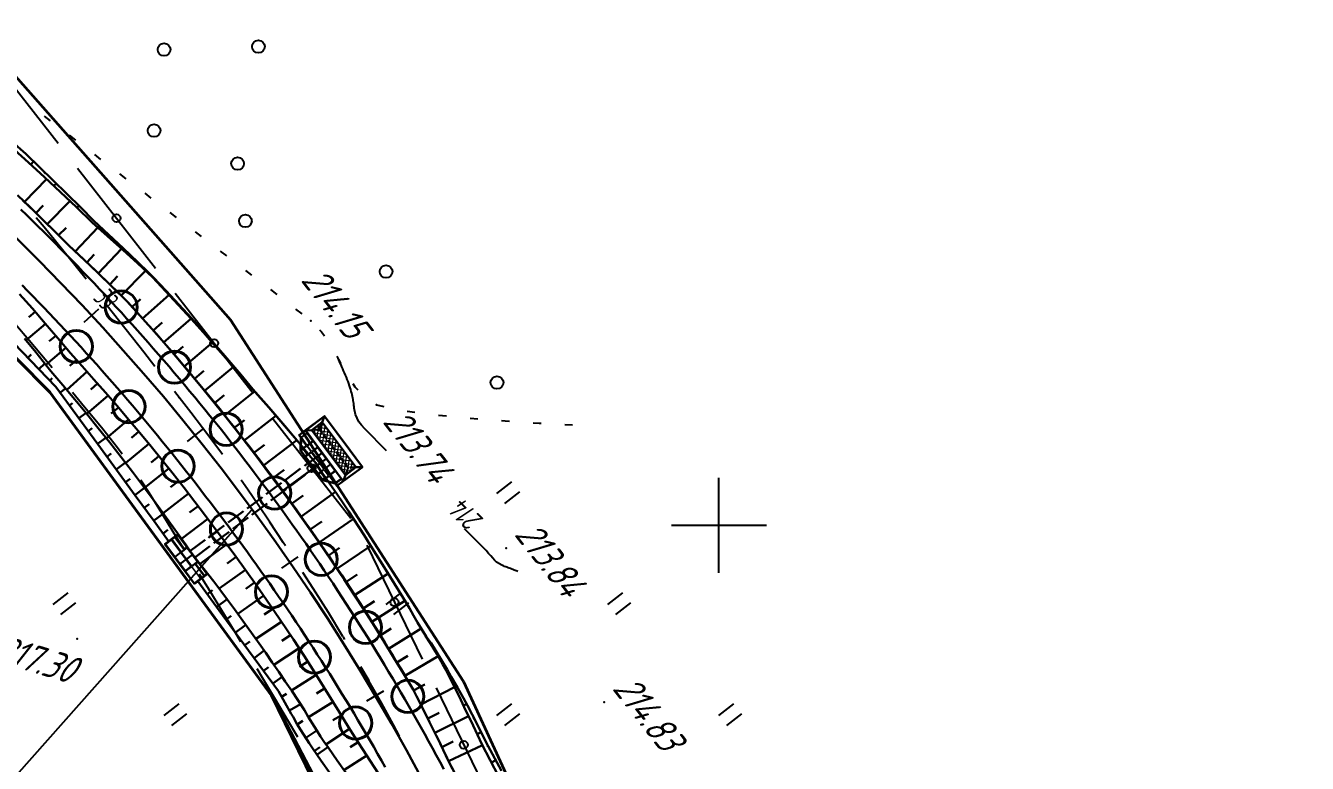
# Model space of a CAD drawing. Header units: millimetres. Extents: x -698 to 8131, y -704 to 4503.
# Drawn here: x 2418.5 to 2580.2, y 3230.8 to 3323.9 of the extents above; entities that cross this region are included whole.
import ezdxf
from ezdxf import colors
from ezdxf.entities.mleader import LeaderData, LeaderLine
from ezdxf.math import Vec2, Vec3

# ---------------------------------------------------------------- set-up
doc = ezdxf.new("R2010")
doc.units = ezdxf.units.MM
doc.linetypes.add('ACAD_ISO02W100', pattern=[15, 12, -3])
doc.linetypes.add('CONTI', pattern=[0])
for name, color, linetype, lineweight in [('10', 1, 'Continuous', 35), ('КОПИЯ_ОСЬ_13_ОТКОСЫ', 7, 'Continuous', 30), ('Огражд-перила', 1, 'ограждение2', 40), ('ОСЬ_ВЕРХ_ПОКРЫТИЯ_ГРАНИЦЫ_ПОЛОС', 7, 'Continuous', 30), ('ОСЬ_ВЕРХ_ПОКРЫТИЯ_ОСЬ', 1, 'Continuous', 30), ('Трубы мет.', 7, 'ACAD_ISO02W100', 30)]:
    doc.layers.add(name, color=color, linetype=linetype, lineweight=lineweight)
for name, color, linetype in [('_Ростелеком', 6, 'Continuous'), ('GOR_BDEFAULT', 212, 'CONTI'), ('PI_OTDEFAULT', 172, 'CONTI'), ('PI_TTDEFAULT', 5, 'CONTI'), ('PLN_O', 7, 'CONTI'), ('SETKR', 2, 'CONTI'), ('SIT_LDEFAULT', 7, 'CONTI'), ('ZAPSKDEFAULT', 7, 'CONTI'), ('Выноски', 250, 'Continuous'), ('ОСЬ_ВЕРХ_ПОКРЫТИЯ_ПИКЕТЫ', 1, 'Continuous'), ('разметка', 7, 'Continuous')]:
    doc.layers.add(name, color=color, linetype=linetype)
doc.styles.add('eskd', font='isocpeui.ttf', dxfattribs={"width": 1.2})
doc.styles.add('SHRFT', font='isocpeui.ttf', dxfattribs={"width": 3.5})
doc.styles.get("Standard").update_dxf_attribs({"font": 'isocpeui.ttf'})
doc.styles.add('STYLE1', font='isocpeui.ttf', dxfattribs={"width": 0.9})
doc.styles.add('ГОСТ', font='isocpeui.ttf', dxfattribs={"height": 4})
doc.linetypes.add('кабель_связи_проект.', pattern='A,10,-1,["/",STYLE1,S=3,R=0,X=0,Y=-1.5],-4.1', length=15.1)
doc.linetypes.add('ограждение2', pattern='A,0.25,-0.1,[132,ltypeshp.shx,S=0.1,R=0,X=-0.1,Y=0],-0.1,1', length=1.45)

# ---------------------------------------------------------------- blocks, each defined once
blk = doc.blocks.new('BL_333')
at = {"color": 0}
for p, q in [((0, -6), (0, 6)), ((-6, 0), (6, 0))]:
    blk.add_line(p, q, dxfattribs=at)
blk = doc.blocks.new('BL_2011')
at = {"color": 0}
for p, q in [((0, 0), (0, 2.4)), ((1.6, 0), (1.6, 2.4))]:
    blk.add_line(p, q, dxfattribs=at)
blk = doc.blocks.new('BL_2002')
at = {"color": 0}
blk.add_circle((0, 0), 0.8, dxfattribs=at)
blk = doc.blocks.new('7')
at = {"layer": 'Огражд-перила', "linetype": 'Continuous'}
blk.add_circle((0, 0), 2.03, dxfattribs=at)
blk = doc.blocks.new('A$C722332E8')
at = {"layer": 'Трубы мет.', "linetype": 'Continuous', "lineweight": 0}
h = blk.add_hatch(dxfattribs=at)
h.set_pattern_fill('ANSI37', color=256, scale=32, angle=180, style=0)
h.set_pattern_definition([(225, (1764.2833, 2123.5905), (2.828427, -2.828427), []), (315, (1764.2833, 2123.5905), (2.828427, 2.828427), [])])
h.paths.add_polyline_path([(-43.3, 35.5), (-26.8, 35.5), (-26.8, -35.5), (-43.3, -35.5)])
at = {"layer": 'Трубы мет.', "linetype": 'Continuous', "ltscale": 0.6}
for p, q in [((-50, 40), (-43.3, 35.5)), ((-20, 40), (-26.8, 35.5)), ((-50, -40), (-43.3, -35.5)), ((-20, -40), (-26.8, -35.5))]:
    blk.add_line(p, q, dxfattribs=at)
for points in [[(-20, 40), (-50, 40), (-50, -40), (-20, -40)], [(-26.8, 35.5), (-26.8, -35.5), (-43.3, -35.5), (-43.3, 35.5)], [(0, 23.5), (-10, 36), (-10, 40), (-20, 40), (-20, -40), (-10, -40), (-10, -36), (0, -23.5)], [(0, 23), (-4, 23), (-4, 14), (0, 14)], [(0, -23), (-4, -23), (-4, -14), (0, -14)]]:
    blk.add_lwpolyline(points, close=True, dxfattribs=at)
at = {"layer": 'Трубы мет.', "ltscale": 0.6}
for points in [[(-43.3, 35.5), (-35, 30)], [(-26.8, 35.5), (-35, 30)], [(-35, 30), (-35, -30)], [(-35, -30), (-43.3, -35.5)], [(-35, -30), (-26.8, -35.5)]]:
    blk.add_lwpolyline(points, dxfattribs=at)
at = {"layer": 'Трубы мет.', "lineweight": 0}
for points in [[(-10.5, 36.6), (-19.5, 36.6), (-19.5, 39.5), (-10.5, 39.5)], [(-10.5, 34.4), (-10.5, 24), (-19.5, 24), (-19.5, 35.6), (-10.5, 35.6), (-10.5, 35.6)], [(-1.6, 24), (-9.5, 24), (-9.5, 34.4)], [(-10.5, 23), (-19.5, 23), (-19.5, 14), (-10.5, 14)], [(-5, 23), (-9.5, 23), (-9.5, 14), (-5, 14)], [(-10.5, 13), (-19.5, 13), (-19.5, 5), (-10.5, 5)], [(-10.5, 4), (-19.5, 4), (-19.5, -4), (-10.5, -4)], [(-0.5, 13), (-9.5, 13), (-9.5, 5), (-0.5, 5)], [(-0.5, 4), (-9.5, 4), (-9.5, -4), (-0.5, -4)], [(-10.5, -5), (-19.5, -5), (-19.5, -13), (-10.5, -13)], [(-10.5, -23), (-19.5, -23), (-19.5, -14), (-10.5, -14)], [(-0.5, -5), (-9.5, -5), (-9.5, -13), (-0.5, -13)], [(-5, -23), (-9.5, -23), (-9.5, -14), (-5, -14)], [(-10.5, -34.4), (-10.5, -24), (-19.5, -24), (-19.5, -35.6), (-10.5, -35.6), (-10.5, -35.6)], [(-1.6, -24), (-9.5, -24), (-9.5, -34.4)], [(-10.5, -36.6), (-19.5, -36.6), (-19.5, -39.5), (-10.5, -39.5)]]:
    blk.add_lwpolyline(points, close=True, dxfattribs=at)
blk = doc.blocks.new('A$C26264B13')
at = {"layer": 'Трубы мет.', "linetype": 'Continuous'}
for points in [[(0, 31), (-20, 31), (-20, -31), (0, -31)], [(0, 30.5), (-4, 30.5), (-4, 11.5), (0, 11.5)], [(0, -30.5), (-4, -30.5), (-4, -11.5), (0, -11.5)]]:
    blk.add_lwpolyline(points, close=True, dxfattribs=at)
at = {"layer": 'Трубы мет.', "linetype": 'Continuous', "lineweight": 0}
for points in [[(-10.5, 30.5), (-19.5, 30.5), (-19.5, 11.5), (-10.5, 11.5)], [(-5, 30.5), (-9.5, 30.5), (-9.5, 11.5), (-5, 11.5)], [(-10.5, 10.5), (-19.5, 10.5), (-19.5, 0.5), (-10.5, 0.5)], [(-0.5, 10.5), (-9.5, 10.5), (-9.5, 0.5), (-0.5, 0.5)], [(-10.5, -0.5), (-19.5, -0.5), (-19.5, -10.5), (-10.5, -10.5)], [(-10.5, -30.5), (-19.5, -30.5), (-19.5, -11.5), (-10.5, -11.5)], [(-0.5, -0.5), (-9.5, -0.5), (-9.5, -10.5), (-0.5, -10.5)], [(-5, -30.5), (-9.5, -30.5), (-9.5, -11.5), (-5, -11.5)]]:
    blk.add_lwpolyline(points, close=True, dxfattribs=at)

msp = doc.modelspace()

# ---------------------------------------------------------------- linework, layer by layer
at = {"layer": '10'}
for points in [[(2141.8, 3408.07), (2216.55, 3392.8), (2263.27, 3383.66), (2327.33, 3370.89), (2327.94, 3376.59), (2354.99, 3366.48), (2380.91, 3351.07), (2408.59, 3327.21), (2444.31, 3286.75), (2473.71, 3241.11), (2495.67, 3193.46), (2512.75, 3149.97), (2512.75, 3149.97), (2597.5, 3024.69), (2712.63, 2889.22), (2781.31, 2835.2), (2837.99, 2782.75), (2867.96, 2764.36), (2948.25, 2701.49), (2981.85, 2680.24), (3061.58, 2646.56), (3212.79, 2609.87)], [(2700.54, 2872.25), (2645.98, 2933.87), (2603.84, 2982.23), (2584.73, 3006.65), (2575.9, 3017.94), (2574.84, 3019.51), (2545.45, 3062.98), (2518.98, 3099.94), (2500.35, 3115), (2486.13, 3135.93), (2472.17, 3192.89), (2452.9, 3232.37), (2449.49, 3239.37), (2421.5, 3277.62), (2391.93, 3307.41), (2338.39, 3338.18), (2299.07, 3355.29), (2224.74, 3370.8), (2162.78, 3383.77), (2086.08, 3399.1)]]:
    msp.add_lwpolyline(points, dxfattribs=at)
at = {"layer": '_Ростелеком', "linetype": 'кабель_связи_проект.', "lineweight": 40, "ltscale": 0.25}
msp.add_lwpolyline([(2116.88, 3393.62), (2299.36, 3355.85), (2338.77, 3338.66), (2391.92, 3307.42), (2421.5, 3277.62), (2449.49, 3239.37), (2449.49, 3239.37), (2459.48, 3220.23), (2472.62, 3193.32), (2491.02, 3138.52), (2518.98, 3099.94), (2545.45, 3062.98), (2564.44, 3034.9), (2576.39, 3018.52), (2615.36, 2969.79), (2659.47, 2919.35), (2688.57, 2886.45), (2711.71, 2861.19)], dxfattribs=at)
at = {"layer": 'GOR_BDEFAULT', "color": 212, "elevation": 214, "flags": 128}
for points in [[(2464, 3270.21), (2461.25, 3273.01), (2460.85, 3273.44), (2460.5, 3273.87), (2460.28, 3274.35), (2460.09, 3274.81), (2459.91, 3275.59), (2459.9, 3275.69), (2459.89, 3275.81), (2459.88, 3275.93), (2459.86, 3276.06), (2459.85, 3276.2), (2459.83, 3276.36), (2459.8, 3276.52), (2459.77, 3276.69), (2459.74, 3276.87), (2459.7, 3277.06), (2459.66, 3277.27), (2459.61, 3277.48), (2459.55, 3277.7), (2459.48, 3277.94), (2459.41, 3278.18), (2459.32, 3278.43), (2459.23, 3278.7), (2459.13, 3278.96), (2459.03, 3279.24), (2458.92, 3279.51), (2458.81, 3279.78), (2458.69, 3280.06), (2458.58, 3280.32), (2458.47, 3280.58), (2458.36, 3280.83), (2458.25, 3281.08), (2458.15, 3281.3), (2458.05, 3281.51), (2457.96, 3281.71), (2457.88, 3281.88)], [(2480.57, 3255), (2480.47, 3255.04), (2480.35, 3255.09), (2480.22, 3255.13), (2480.08, 3255.19), (2479.94, 3255.24), (2479.79, 3255.3), (2479.64, 3255.36), (2479.48, 3255.42), (2479.33, 3255.48), (2479.18, 3255.54), (2479.04, 3255.6), (2478.89, 3255.65), (2478.76, 3255.71), (2478.64, 3255.76), (2478.52, 3255.81), (2477.85, 3256.19), (2477.63, 3256.42), (2477.4, 3256.68), (2477.14, 3256.97), (2476.86, 3257.29), (2476.55, 3257.65), (2473.84, 3260.39)]]:
    msp.add_lwpolyline(points, dxfattribs=at)
at = {"layer": 'PI_TTDEFAULT', "color": 5}
for p in [(2454.45, 3286.61, 214.15), (2437.84, 3276.94, 216.79), (2462.73, 3276.03, 213.74), (2479.07, 3257.96, 213.84), (2424.97, 3246.5, 217.3), (2491.45, 3238.51, 214.83)]:
    msp.add_point(p, dxfattribs=at)
at = {"layer": 'PLN_O'}
for p, q in [((2412.69, 3321.64), (2422.54, 3309.03)), ((2425, 3305.88), (2434.85, 3293.27)), ((2437.31, 3290.11), (2447.16, 3277.5)), ((2449.62, 3274.35), (2459.47, 3261.74)), ((2461.49, 3258.32), (2468.49, 3243.93)), ((2470.24, 3240.33), (2477.24, 3225.94))]:
    msp.add_line(p, q, dxfattribs=at)
for centre in [(2429.92, 3299.57), (2442.23, 3283.8), (2454.54, 3268.04), (2464.99, 3251.13), (2473.74, 3233.14)]:
    msp.add_circle(centre, 0.5, dxfattribs=at)
at = {"layer": 'SIT_LDEFAULT', "color": 7}
for p, q in [((2420.78, 3312.45), (2421.57, 3311.84)), ((2423.95, 3310.02), (2424.74, 3309.41)), ((2427.13, 3307.59), (2427.92, 3306.98)), ((2430.3, 3305.15), (2431.09, 3304.54)), ((2433.48, 3302.72), (2434.27, 3302.11)), ((2420.8, 3298.42), (2419.79, 3299.62)), ((2436.66, 3300.28), (2437.45, 3299.67)), ((2423.84, 3294.68), (2420.8, 3298.42)), ((2439.83, 3297.85), (2440.62, 3297.24)), ((2426.1, 3291.86), (2423.84, 3294.68)), ((2443.01, 3295.41), (2443.8, 3294.8)), ((2446.18, 3292.98), (2446.97, 3292.37)), ((2449.34, 3290.56), (2450.13, 3289.95)), ((2415.47, 3288.21), (2418.91, 3284.16)), ((2430.35, 3286.5), (2428.59, 3288.73)), ((2452.51, 3288.11), (2453.3, 3287.5)), ((2433.38, 3282.65), (2430.35, 3286.5)), ((2455.53, 3285.49), (2455.8, 3285.22)), ((2455.8, 3285.22), (2456.15, 3284.71)), ((2418.91, 3284.16), (2421.8, 3280.72)), ((2434.76, 3280.88), (2433.38, 3282.65)), ((2457.72, 3282.15), (2457.95, 3281.74)), ((2457.95, 3281.74), (2458.2, 3281.28)), ((2459.74, 3278.71), (2460, 3278.31)), ((2460.01, 3278.31), (2460.36, 3277.93)), ((2424.35, 3277.64), (2425.52, 3276.23)), ((2437.84, 3276.94), (2437.23, 3277.72)), ((2439.31, 3275.04), (2437.84, 3276.94)), ((2425.52, 3276.23), (2428.18, 3272.99)), ((2440.77, 3273.13), (2439.31, 3275.04)), ((2462.68, 3276.07), (2462.73, 3276.04)), ((2462.73, 3276.04), (2463.64, 3275.82)), ((2466.58, 3275.23), (2467.57, 3275.09)), ((2470.55, 3274.72), (2471.55, 3274.62)), ((2474.53, 3274.35), (2475.53, 3274.27)), ((2478.51, 3274.03), (2478.94, 3274)), ((2478.94, 3274), (2479.52, 3273.96)), ((2482.51, 3273.77), (2483.23, 3273.72)), ((2483.23, 3273.72), (2483.51, 3273.7)), ((2486.5, 3273.54), (2487.45, 3273.49)), ((2428.18, 3272.99), (2430.04, 3270.65)), ((2442.21, 3271.22), (2440.77, 3273.13)), ((2430.04, 3270.65), (2430.63, 3269.85)), ((2443.28, 3269.77), (2442.21, 3271.22)), ((2432.93, 3266.57), (2433.91, 3265.08)), ((2446.44, 3265.39), (2445.64, 3266.52)), ((2447.8, 3263.41), (2446.44, 3265.39)), ((2433.91, 3265.08), (2435.12, 3263.16)), ((2435.12, 3263.16), (2436.31, 3261.23)), ((2449.28, 3261.21), (2447.8, 3263.41)), ((2436.31, 3261.23), (2437.49, 3259.3)), ((2450.97, 3258.65), (2449.28, 3261.21)), ((2437.49, 3259.3), (2438.23, 3258.1)), ((2451.24, 3258.24), (2450.97, 3258.65)), ((2440.34, 3254.7), (2441.51, 3252.82)), ((2454.73, 3252.85), (2453.42, 3254.89)), ((2441.51, 3252.82), (2443.16, 3250.14)), ((2456.65, 3249.81), (2454.73, 3252.85)), ((2443.16, 3250.14), (2444.88, 3247.32)), ((2458.49, 3246.82), (2456.65, 3249.81)), ((2444.88, 3247.32), (2445.57, 3246.18)), ((2458.73, 3246.43), (2458.5, 3246.82)), ((2447.64, 3242.76), (2448.32, 3241.62)), ((2461.78, 3241.22), (2460.76, 3242.98)), ((2448.32, 3241.62), (2449.92, 3238.92)), ((2463.34, 3238.45), (2461.77, 3241.22)), ((2449.93, 3238.92), (2451.47, 3236.32)), ((2464.87, 3235.65), (2463.34, 3238.45)), ((2451.47, 3236.32), (2452.75, 3234.16)), ((2465.63, 3234.24), (2464.87, 3235.65))]:
    msp.add_line(p, q, dxfattribs=at)
at = {"layer": 'КОПИЯ_ОСЬ_13_ОТКОСЫ'}
for p, q in [((2418.73, 3281.96), (2419.17, 3282.39)), ((2420.12, 3280.52), (2420.87, 3281.24)), ((2421.5, 3279.07), (2421.82, 3279.38)), ((2422.79, 3277.55), (2423.5, 3278.07)), ((2423.97, 3275.94), (2424.38, 3276.24)), ((2425.16, 3274.33), (2426.07, 3274.99)), ((2426.34, 3272.71), (2426.83, 3273.08)), ((2427.52, 3271.1), (2428.58, 3271.88)), ((2428.7, 3269.48), (2429.26, 3269.9)), ((2429.88, 3267.87), (2431.05, 3268.73)), ((2431.06, 3266.26), (2431.66, 3266.7)), ((2432.24, 3264.64), (2433.47, 3265.54)), ((2433.42, 3263.03), (2434.04, 3263.48)), ((2434.6, 3261.41), (2435.84, 3262.32)), ((2435.79, 3259.8), (2436.4, 3260.25)), ((2440.19, 3253.77), (2440.19, 3253.77)), ((2441.38, 3252.16), (2442.02, 3252.63)), ((2442.56, 3250.55), (2443.87, 3251.5)), ((2443.74, 3248.93), (2444.4, 3249.41)), ((2444.92, 3247.32), (2446.23, 3248.28)), ((2446.1, 3245.7), (2446.75, 3246.18)), ((2447.28, 3244.09), (2448.55, 3245.02)), ((2448.46, 3242.48), (2449.08, 3242.93)), ((2449.64, 3240.86), (2450.82, 3241.73)), ((2450.75, 3239.2), (2451.39, 3239.56)), ((2451.74, 3237.46), (2453.14, 3238.26)), ((2452.71, 3235.72), (2453.42, 3236.17)), ((2453.79, 3234.03), (2455.21, 3234.94)), ((2454.87, 3232.35), (2455.57, 3232.83))]:
    msp.add_line(p, q, dxfattribs=at)
for points in [[(2416.76, 3309.2), (2418.46, 3307.68), (2420.21, 3306.02), (2421.94, 3304.34), (2423.67, 3302.65), (2425.37, 3300.95), (2427.06, 3299.23), (2428.93, 3297.51), (2430.78, 3295.77), (2432.62, 3294.02), (2433.93, 3292.75), (2434.56, 3292.13), (2436.18, 3290.41), (2437.79, 3288.68), (2439.38, 3286.94), (2440.96, 3285.18), (2442.53, 3283.41), (2444.08, 3281.63), (2445.61, 3279.83), (2447.13, 3278.02), (2449.16, 3275.71), (2451.15, 3273.38), (2453.13, 3271.02)], [(2417.03, 3308.18), (2418.81, 3306.58), (2420.85, 3304.72), (2422.87, 3302.84), (2424.87, 3300.94), (2426.86, 3299.03), (2428.79, 3297.31), (2430.7, 3295.58), (2432.6, 3293.83), (2434.49, 3292.07), (2436.11, 3290.35), (2437.72, 3288.62), (2439.32, 3286.88), (2440.9, 3285.13), (2442.47, 3283.36), (2444.03, 3281.58), (2445.57, 3279.79), (2447.09, 3277.99), (2448.62, 3276.26), (2450.14, 3274.53), (2451.64, 3272.78), (2453.13, 3271.02), (2454.43, 3269.41), (2454.52, 3269.32), (2454.6, 3269.22), (2454.69, 3269.12), (2454.77, 3269.02), (2454.85, 3268.92), (2454.93, 3268.82), (2455.01, 3268.71), (2455.67, 3267.76), (2456.85, 3266.06), (2457.73, 3264.78), (2458.61, 3263.49), (2459.18, 3262.63), (2461.15, 3259.59), (2461.98, 3258.28), (2463.92, 3255.22), (2466.08, 3251.69), (2466.87, 3250.36), (2467.4, 3249.47), (2467.92, 3248.58), (2468.44, 3247.69), (2468.59, 3247.41), (2468.75, 3247.15), (2468.92, 3246.88), (2469.54, 3245.93), (2470.33, 3244.6), (2471.1, 3243.26), (2471.51, 3242.54), (2473.35, 3238.83), (2473.8, 3237.9), (2474.91, 3235.57), (2476.01, 3233.23), (2477.06, 3231.22), (2478.1, 3229.2)], [(2417.03, 3308.18), (2418.81, 3306.58), (2420.85, 3304.72), (2422.87, 3302.84), (2424.87, 3300.94), (2426.86, 3299.03), (2428.79, 3297.31), (2430.7, 3295.58), (2432.6, 3293.83), (2434.49, 3292.07), (2436.11, 3290.35), (2437.72, 3288.62), (2439.32, 3286.88), (2440.9, 3285.13), (2442.47, 3283.36), (2444.03, 3281.58), (2445.57, 3279.79), (2447.09, 3277.99), (2449.13, 3275.69), (2451.14, 3273.37), (2453.13, 3271.02)], [(2419.46, 3306.73), (2419.09, 3306.34)], [(2418.31, 3301.61), (2421.09, 3304.5)], [(2420.91, 3305.35), (2420.78, 3305.22)], [(2417.41, 3302.47), (2419.05, 3300.9), (2420.68, 3299.31), (2422.29, 3297.72), (2423.89, 3296.11), (2425.75, 3294.38), (2427.6, 3292.63), (2429.43, 3290.87), (2431.24, 3289.09), (2432.82, 3287.35), (2434.37, 3285.6), (2435.92, 3283.83), (2437.44, 3282.06), (2438.96, 3280.27), (2440.46, 3278.47), (2441.95, 3276.65), (2443.42, 3274.83), (2444.88, 3272.99), (2446.32, 3271.14), (2447.75, 3269.28), (2449.16, 3267.41), (2450.56, 3265.53), (2451.94, 3263.64), (2453.31, 3261.73), (2454.66, 3259.82), (2456, 3257.89), (2457.32, 3255.96), (2458.63, 3254.01), (2459.92, 3252.05), (2461.2, 3250.09), (2462.46, 3248.11), (2463.7, 3246.12), (2464.93, 3244.13), (2466.14, 3242.12), (2467.34, 3240.11), (2468.5, 3237.84), (2469.64, 3235.57), (2470.76, 3233.29), (2471.86, 3231), (2472.91, 3229.03)], [(2422.34, 3303.96), (2422.03, 3303.63)], [(2423.77, 3302.55), (2423.66, 3302.45)], [(2419.75, 3300.22), (2420.68, 3301.18)], [(2421.18, 3298.82), (2424.05, 3301.73)], [(2425.18, 3301.14), (2424.93, 3300.89)], [(2426.59, 3299.72), (2426.5, 3299.63)], [(2422.6, 3297.41), (2423.56, 3298.37)], [(2424.71, 3295.35), (2427.55, 3298.41)], [(2428.04, 3298.34), (2427.86, 3298.14)], [(2429.5, 3296.98), (2429.44, 3296.91)], [(2426.17, 3293.98), (2427.12, 3295)], [(2427.62, 3292.61), (2430.57, 3295.7)], [(2430.96, 3295.61), (2430.83, 3295.47)], [(2430.5, 3289.83), (2433.56, 3292.94)], [(2432.4, 3294.22), (2432.36, 3294.18)], [(2433.84, 3292.83), (2433.76, 3292.75)], [(2429.07, 3291.22), (2430.06, 3292.25)], [(2435.25, 3291.41), (2435.22, 3291.38)], [(2417.69, 3290), (2419.32, 3288.16), (2420.93, 3286.3), (2422.52, 3284.42), (2424.1, 3282.54), (2425.59, 3280.89), (2427.08, 3279.23), (2428.55, 3277.56), (2430, 3275.88), (2431.45, 3274.19), (2432.87, 3272.48), (2434.29, 3270.77), (2435.69, 3269.04), (2437.08, 3267.3), (2438.45, 3265.55), (2439.81, 3263.79), (2441.16, 3262.02), (2442.05, 3260.84), (2443.52, 3258.88), (2444.97, 3256.9), (2447.55, 3253.31), (2449.78, 3250.09), (2452.25, 3246.42), (2453.59, 3244.36), (2454.91, 3242.3), (2457.25, 3238.54), (2458.02, 3237.29), (2459.18, 3235.35), (2459.99, 3234.12), (2461.47, 3231.85), (2462.92, 3229.56)], [(2433.22, 3286.9), (2436.56, 3289.88)], [(2436.61, 3289.95), (2436.55, 3289.89)], [(2431.88, 3288.39), (2432.96, 3289.36)], [(2437.97, 3288.48), (2437.95, 3288.46)], [(2414.7, 3286.4), (2415.91, 3284.91), (2415.91, 3284.91), (2422.27, 3278.28), (2422.27, 3278.28), (2422.27, 3278.28), (2422.27, 3278.28), (2427.55, 3271.05), (2427.55, 3271.05), (2427.55, 3271.05), (2427.55, 3271.05), (2432.29, 3264.58), (2432.29, 3264.58), (2432.29, 3264.58), (2434.66, 3261.34), (2434.66, 3261.34), (2436.5, 3258.82), (2436.5, 3258.82)], [(2419.65, 3287.77), (2418.87, 3287.09)], [(2434.55, 3285.4), (2435.67, 3286.39)], [(2435.86, 3283.89), (2439.31, 3286.89)], [(2439.32, 3287.01), (2439.26, 3286.95)], [(2420.96, 3286.26), (2418.52, 3284.16)], [(2422.26, 3284.73), (2421.44, 3284.04)], [(2440.66, 3285.52), (2440.64, 3285.5)], [(2418.33, 3284.4), (2419.73, 3282.67), (2421.12, 3280.92), (2421.63, 3280.27), (2423.15, 3278.5), (2424.65, 3276.71), (2426.14, 3274.91), (2427.61, 3273.1), (2429.07, 3271.27), (2430.51, 3269.43), (2431.94, 3267.58), (2433.34, 3265.72), (2434.68, 3263.92), (2435.99, 3262.12), (2437.29, 3260.31), (2438.69, 3258.34), (2438.96, 3257.95), (2439.53, 3257.16), (2442.19, 3253.72), (2443.07, 3252.57), (2443.94, 3251.41), (2444.81, 3250.24), (2445.66, 3249.07), (2447.92, 3245.92), (2448.76, 3244.73), (2449.58, 3243.54), (2450.41, 3242.34), (2451.22, 3241.14), (2452.03, 3239.93), (2452.84, 3238.72), (2453.63, 3237.5), (2454.11, 3236.66), (2454.9, 3235.43), (2455.21, 3234.94), (2455.68, 3234.21), (2456.1, 3233.55), (2456.65, 3232.75), (2457.21, 3231.95), (2457.77, 3231.16), (2458.89, 3229.56)], [(2423.54, 3283.2), (2420.99, 3281.08)], [(2437.17, 3282.38), (2438.33, 3283.37)], [(2438.46, 3280.86), (2442.03, 3283.87)], [(2441.99, 3284.02), (2441.93, 3283.97)], [(2424.86, 3281.7), (2424.04, 3280.95)], [(2443.3, 3282.52), (2443.29, 3282.5)], [(2426.2, 3280.21), (2423.64, 3277.92)], [(2439.75, 3279.32), (2440.94, 3280.32)], [(2441.02, 3277.78), (2444.7, 3280.8)], [(2444.61, 3281), (2444.56, 3280.96)], [(2427.53, 3278.72), (2426.67, 3277.96)], [(2445.91, 3279.48), (2445.89, 3279.47)], [(2428.85, 3277.22), (2426.16, 3274.88)], [(2442.29, 3276.23), (2443.52, 3277.23)], [(2443.54, 3274.67), (2447.34, 3277.71)], [(2447.2, 3277.95), (2447.16, 3277.91)], [(2430.16, 3275.7), (2429.26, 3274.93)], [(2448.52, 3276.45), (2448.5, 3276.43)], [(2431.45, 3274.18), (2428.64, 3271.81)], [(2444.78, 3273.11), (2446.06, 3274.11)], [(2446.02, 3271.53), (2450.03, 3274.65)], [(2449.83, 3274.93), (2449.8, 3274.91)], [(2451.12, 3273.41), (2451.12, 3273.41)], [(2432.74, 3272.65), (2431.8, 3271.86)], [(2452.41, 3271.88), (2452.4, 3271.88)], [(2434.01, 3271.11), (2431.08, 3268.7)], [(2447.24, 3269.95), (2448.58, 3270.98)], [(2448.45, 3268.36), (2452.68, 3271.55)], [(2435.28, 3269.55), (2434.29, 3268.76)], [(2436.53, 3267.99), (2433.47, 3265.56)], [(2449.65, 3266.76), (2451.07, 3267.81)], [(2450.84, 3265.15), (2455.24, 3268.38)], [(2437.77, 3266.43), (2436.74, 3265.62)], [(2439, 3264.85), (2435.8, 3262.38)], [(2452.02, 3263.53), (2453.49, 3264.6)], [(2453.18, 3261.91), (2457.56, 3265.03)], [(2440.21, 3263.26), (2439.14, 3262.45)], [(2441.43, 3261.66), (2438.12, 3259.14)], [(2454.34, 3260.28), (2455.81, 3261.31)], [(2455.49, 3258.64), (2459.82, 3261.64)], [(2442.63, 3260.06), (2441.53, 3259.23)], [(2443.83, 3258.46), (2440.46, 3255.97)], [(2456.62, 3256.99), (2458.07, 3257.98)], [(2457.74, 3255.33), (2462.02, 3258.22)], [(2445.01, 3256.85), (2443.88, 3256.03)], [(2446.18, 3255.22), (2442.86, 3252.84)], [(2458.85, 3253.67), (2460.29, 3254.62)], [(2459.95, 3252), (2464.19, 3254.77)], [(2440.19, 3253.77), (2440.19, 3253.77), (2440.19, 3253.77), (2442.89, 3250.09), (2442.89, 3250.09), (2446, 3245.84), (2446, 3245.84), (2446, 3245.84), (2450.35, 3239.9), (2450.35, 3239.9), (2450.35, 3239.9), (2450.35, 3239.9), (2451.97, 3237.05), (2451.97, 3237.05), (2451.97, 3237.05), (2452.23, 3236.65), (2452.67, 3235.79), (2453.18, 3234.97), (2454.23, 3233.35), (2454.63, 3232.7), (2455.18, 3231.9)], [(2447.34, 3253.6), (2446.24, 3252.8)], [(2448.49, 3251.96), (2445.21, 3249.68)], [(2461.04, 3250.32), (2462.46, 3251.24)], [(2462.12, 3248.64), (2466.31, 3251.3)], [(2449.63, 3250.31), (2448.54, 3249.56)], [(2450.75, 3248.65), (2447.52, 3246.49)], [(2463.19, 3246.95), (2464.59, 3247.83)], [(2464.24, 3245.25), (2468.38, 3247.8)], [(2467.92, 3248.58), (2468.44, 3247.69), (2468.59, 3247.41), (2468.75, 3247.15), (2468.92, 3246.88), (2469.54, 3245.93), (2470.33, 3244.6), (2471.1, 3243.26), (2471.51, 3242.54), (2473.35, 3238.83), (2473.8, 3237.9), (2474.91, 3235.57), (2476.01, 3233.23), (2477.06, 3231.22), (2478.1, 3229.2)], [(2467.92, 3248.58), (2468.45, 3247.69), (2468.99, 3246.81), (2469.61, 3245.98), (2471.64, 3242.62), (2472.16, 3241.72), (2472.94, 3240.38), (2473.71, 3239.03), (2474.2, 3238.12), (2475.38, 3235.82), (2476.53, 3233.51), (2478.51, 3229.88)], [(2451.86, 3246.99), (2450.78, 3246.27)], [(2452.96, 3245.33), (2449.78, 3243.25)], [(2465.29, 3243.54), (2466.67, 3244.38)], [(2466.32, 3241.83), (2470.49, 3244.32)], [(2470.07, 3245.21), (2469.99, 3245.16)], [(2454.05, 3243.65), (2452.99, 3242.96)], [(2471.11, 3243.5), (2471.08, 3243.48)], [(2455.12, 3241.96), (2451.98, 3240)], [(2472.13, 3241.78), (2471.94, 3241.67)], [(2456.18, 3240.26), (2455.14, 3239.61)], [(2467.39, 3240.01), (2468.82, 3240.76)], [(2468.3, 3238.23), (2472.57, 3240.41)], [(2473.13, 3240.05), (2473.07, 3240.01)], [(2457.24, 3238.57), (2454.13, 3236.63)], [(2474.11, 3238.3), (2473.71, 3238.08)], [(2458.28, 3236.85), (2457.23, 3236.23)], [(2469.2, 3236.45), (2470.63, 3237.16)], [(2470.09, 3234.66), (2474.35, 3236.75)], [(2475.02, 3236.52), (2474.89, 3236.46)], [(2459.31, 3235.15), (2456.35, 3233.19)], [(2475.92, 3234.74), (2475.42, 3234.49)], [(2460.41, 3233.47), (2459.42, 3232.83)], [(2470.97, 3232.86), (2472.39, 3233.55)], [(2471.83, 3231.06), (2476.09, 3233.08)], [(2476.83, 3232.96), (2476.67, 3232.87)], [(2455.18, 3231.9), (2455.74, 3231.11), (2456.87, 3229.53)], [(2455.21, 3231.86), (2456.59, 3232.83)], [(2461.5, 3231.8), (2458.62, 3229.94)], [(2477.79, 3231.2), (2477.23, 3230.9)]]:
    msp.add_lwpolyline(points, dxfattribs=at)
at = {"layer": 'ОСЬ_ВЕРХ_ПОКРЫТИЯ_ГРАНИЦЫ_ПОЛОС', "linetype": 'Continuous'}
for points in [[(2418.12, 3301.8), (2418.85, 3301.09), (2419.58, 3300.39), (2420.3, 3299.68), (2421.02, 3298.97), (2421.74, 3298.26), (2422.46, 3297.54), (2423.18, 3296.83), (2423.89, 3296.11), (2424.57, 3295.48), (2425.24, 3294.85), (2425.92, 3294.22), (2426.59, 3293.59), (2427.26, 3292.95), (2427.93, 3292.31), (2428.6, 3291.67), (2429.26, 3291.03), (2429.93, 3290.39), (2430.59, 3289.74), (2431.24, 3289.09), (2431.92, 3288.35), (2432.59, 3287.61), (2433.26, 3286.87), (2433.93, 3286.13), (2434.59, 3285.38), (2435.25, 3284.63), (2435.91, 3283.88), (2436.57, 3283.12), (2437.22, 3282.37), (2437.87, 3281.61), (2438.52, 3280.85), (2439.16, 3280.08), (2439.8, 3279.32), (2440.44, 3278.55), (2441.08, 3277.78), (2441.72, 3277.01), (2442.35, 3276.23), (2442.98, 3275.46), (2443.6, 3274.68), (2444.23, 3273.9), (2444.85, 3273.11), (2445.46, 3272.33), (2446.08, 3271.54), (2446.69, 3270.75), (2447.3, 3269.96), (2447.91, 3269.17), (2448.51, 3268.37), (2449.11, 3267.57), (2449.71, 3266.77), (2450.31, 3265.97), (2450.9, 3265.16), (2451.49, 3264.36), (2452.08, 3263.55), (2452.66, 3262.74), (2453.24, 3261.92), (2453.82, 3261.11), (2454.4, 3260.29), (2454.97, 3259.47), (2455.54, 3258.65), (2456.11, 3257.83), (2456.67, 3257.01), (2457.23, 3256.18), (2457.79, 3255.35), (2458.35, 3254.52), (2458.9, 3253.69), (2459.45, 3252.85), (2460, 3252.01), (2460.54, 3251.18), (2461.08, 3250.34), (2461.62, 3249.49), (2462.15, 3248.65), (2462.69, 3247.8), (2463.22, 3246.95), (2463.74, 3246.11), (2464.26, 3245.25), (2464.78, 3244.4), (2465.3, 3243.54), (2465.82, 3242.69), (2466.33, 3241.83), (2466.83, 3240.97), (2467.34, 3240.11), (2467.76, 3239.28), (2468.19, 3238.46), (2468.6, 3237.64), (2469.02, 3236.81), (2469.43, 3235.99), (2469.85, 3235.16), (2470.25, 3234.33), (2470.66, 3233.5), (2471.06, 3232.67), (2471.46, 3231.84), (2471.86, 3231), (2472.33, 3230.12)], [(2471.23, 3230.06), (2470.75, 3230.95), (2470.27, 3231.84), (2469.79, 3232.72), (2469.3, 3233.61), (2468.81, 3234.49), (2468.32, 3235.37), (2467.82, 3236.25), (2467.32, 3237.13), (2466.82, 3238.01), (2466.31, 3238.88), (2465.81, 3239.76), (2465.29, 3240.63), (2464.78, 3241.5), (2464.26, 3242.36), (2463.74, 3243.23), (2463.22, 3244.09), (2462.69, 3244.95), (2462.16, 3245.81), (2461.62, 3246.67), (2461.09, 3247.53), (2460.55, 3248.38), (2460.01, 3249.23), (2459.46, 3250.08), (2458.91, 3250.93), (2458.36, 3251.78), (2457.81, 3252.62), (2457.25, 3253.47), (2456.69, 3254.31), (2456.12, 3255.14), (2455.56, 3255.98), (2454.99, 3256.81), (2454.41, 3257.65), (2453.84, 3258.48), (2453.26, 3259.3), (2452.68, 3260.13), (2452.09, 3260.95), (2451.51, 3261.78), (2450.92, 3262.6), (2450.32, 3263.41), (2449.73, 3264.23), (2449.13, 3265.04), (2448.53, 3265.85), (2447.92, 3266.66), (2447.31, 3267.47), (2446.7, 3268.27), (2446.09, 3269.08), (2445.47, 3269.88), (2444.85, 3270.68), (2444.23, 3271.47), (2443.61, 3272.27), (2442.98, 3273.06), (2442.35, 3273.85), (2441.71, 3274.63), (2441.08, 3275.42), (2440.44, 3276.2), (2439.8, 3276.98), (2439.15, 3277.76), (2438.51, 3278.53), (2437.86, 3279.31), (2437.2, 3280.08), (2436.55, 3280.85), (2435.89, 3281.61), (2435.23, 3282.38), (2434.56, 3283.14), (2433.9, 3283.9), (2433.23, 3284.65), (2432.56, 3285.41), (2431.88, 3286.16), (2431.2, 3286.91), (2430.53, 3287.66), (2429.84, 3288.4), (2429.16, 3289.14), (2428.47, 3289.88), (2427.78, 3290.62), (2427.09, 3291.36), (2426.39, 3292.09), (2425.69, 3292.82), (2424.99, 3293.54), (2424.29, 3294.27), (2423.58, 3294.99), (2422.87, 3295.71), (2422.16, 3296.43), (2421.45, 3297.14), (2420.73, 3297.86), (2420.01, 3298.57), (2419.29, 3299.27), (2418.57, 3299.98), (2417.84, 3300.68)]]:
    msp.add_lwpolyline(points, dxfattribs=at)
at = {"layer": 'ОСЬ_ВЕРХ_ПОКРЫТИЯ_ГРАНИЦЫ_ПОЛОС', "linetype": 'Continuous', "lineweight": 30}
msp.add_lwpolyline([(2463.82, 3230.32), (2463.34, 3231.17), (2462.85, 3232.02), (2462.37, 3232.87), (2461.88, 3233.71), (2461.39, 3234.56), (2460.89, 3235.4), (2460.39, 3236.24), (2459.89, 3237.08), (2459.39, 3237.92), (2458.88, 3238.75), (2458.37, 3239.59), (2457.86, 3240.42), (2457.35, 3241.25), (2456.83, 3242.08), (2456.31, 3242.9), (2455.78, 3243.73), (2455.26, 3244.55), (2454.73, 3245.37), (2454.19, 3246.19), (2453.66, 3247), (2453.12, 3247.82), (2452.58, 3248.63), (2452.03, 3249.44), (2451.49, 3250.25), (2450.94, 3251.06), (2450.38, 3251.86), (2449.83, 3252.66), (2449.27, 3253.47), (2448.71, 3254.26), (2448.15, 3255.06), (2447.58, 3255.86), (2447.01, 3256.65), (2446.44, 3257.44), (2445.86, 3258.23), (2445.28, 3259.02), (2444.7, 3259.8), (2444.12, 3260.58), (2443.53, 3261.36), (2442.95, 3262.14), (2442.35, 3262.92), (2441.76, 3263.7), (2441.17, 3264.48), (2440.57, 3265.26), (2439.97, 3266.04), (2439.37, 3266.81), (2438.77, 3267.58), (2438.16, 3268.35), (2437.55, 3269.12), (2436.94, 3269.88), (2436.32, 3270.65), (2435.7, 3271.41), (2435.08, 3272.17), (2434.46, 3272.92), (2433.83, 3273.68), (2433.2, 3274.43), (2432.57, 3275.18), (2431.94, 3275.93), (2431.3, 3276.67), (2430.66, 3277.42), (2430.02, 3278.16), (2429.37, 3278.9), (2428.72, 3279.63), (2428.07, 3280.37), (2427.42, 3281.1), (2426.77, 3281.83), (2426.11, 3282.56), (2425.45, 3283.28), (2424.78, 3284), (2424.12, 3284.72), (2423.45, 3285.44), (2422.78, 3286.16), (2422.11, 3286.87), (2421.43, 3287.58), (2420.75, 3288.29), (2420.07, 3288.99), (2419.39, 3289.7), (2418.7, 3290.4), (2418.01, 3291.1)], dxfattribs=at)
at = {"layer": 'ОСЬ_ВЕРХ_ПОКРЫТИЯ_ОСЬ'}
msp.add_lwpolyline([(2319.65, 3359.06, -0.226024), (2487.02, 3185.88)], format="xyb", dxfattribs=at)
at = {"layer": 'ОСЬ_ВЕРХ_ПОКРЫТИЯ_ПИКЕТЫ'}
for p, q in [((2425.86, 3286.45), (2427.69, 3288.15)), ((2425.86, 3286.45), (2427.69, 3288.15)), ((2438.87, 3271.39), (2440.82, 3272.95)), ((2450.78, 3255.43), (2452.83, 3256.85)), ((2461.51, 3238.67), (2463.67, 3239.94))]:
    msp.add_line(p, q, dxfattribs=at)
at = {"layer": 'разметка', "lineweight": 30, "ltscale": 7}
msp.add_lwpolyline([(2232.56, 3381.37), (2232.67, 3381.35, -0.007451), (2273.21, 3372.81, -0.030671), (2319.65, 3359.06, -0.226024), (2487.02, 3185.88, -0.226024)], format="xyb", dxfattribs=at)
at = {"layer": 'Трубы мет.', "linetype": 'Continuous'}
for points in [[(2458.55, 3271.39), (2456.16, 3274.6), (2453.76, 3272.81), (2458.54, 3266.39), (2460.94, 3268.18)], [(2453.14, 3270.29), (2453.19, 3271.89), (2452.96, 3272.21), (2453.76, 3272.81), (2458.54, 3266.39), (2457.74, 3265.79), (2457.5, 3266.11), (2455.95, 3266.52)], [(2439.49, 3257.18), (2437.63, 3259.67), (2436.03, 3258.47), (2439.74, 3253.5), (2441.34, 3254.69)]]:
    msp.add_lwpolyline(points, close=True, dxfattribs=at)
at = {"layer": 'Трубы мет.', "ltscale": 0.2}
for points in [[(2439.19, 3257.58), (2454.25, 3268.8)], [(2439.79, 3256.78), (2454.84, 3268)]]:
    msp.add_lwpolyline(points, dxfattribs=at)
at = {"layer": 'Трубы мет.', "linetype": 'Continuous'}
for points in [[(2455.44, 3267.2), (2453.65, 3269.61)], [(2440.38, 3255.98), (2438.59, 3258.38)]]:
    msp.add_lwpolyline(points, dxfattribs=at)

# ---------------------------------------------------------------- block references
at = {"layer": 'SETKR', "color": 82}
msp.add_blockref('BL_333', (2505.93, 3260.83), dxfattribs=at)
at = {"layer": 'ZAPSKDEFAULT', "color": 7}
for name, p, rotation in [('BL_2002', (2447.83, 3321.21), 342.9999999999999), ('BL_2002', (2435.93, 3320.83), 342.9999999999999), ('BL_2002', (2434.66, 3310.62), 342.9999999999999), ('BL_2002', (2445.2, 3306.45), 342.9999999999999), ('BL_2002', (2477.93, 3278.83), 307.9999999999999), ('BL_2011', (2477.93, 3264.83), 307.9999999999999), ('BL_2011', (2421.93, 3250.83), 307.9999999999999), ('BL_2011', (2463.93, 3250.83), 307.9999999999999), ('BL_2011', (2491.93, 3250.83), 307.9999999999999), ('BL_2011', (2435.93, 3236.83), 307.9999999999999), ('BL_2011', (2477.93, 3236.83), 307.9999999999999), ('BL_2011', (2505.93, 3236.83), 307.9999999999999)]:
    msp.add_blockref(name, p, dxfattribs=dict(at, rotation=rotation))
for p in [(2446.18, 3299.23), (2463.93, 3292.83)]:
    msp.add_blockref('BL_2002', p, dxfattribs=at)
at = {"layer": 'Огражд-перила', "linetype": 'Continuous', "rotation": 23.79722527089303}
for p in [(2430.51, 3288.36), (2424.86, 3283.39), (2437.23, 3280.77), (2431.49, 3275.8), (2443.75, 3272.94), (2437.68, 3268.28), (2449.88, 3264.9), (2443.79, 3260.36), (2455.75, 3256.54), (2449.47, 3252.44), (2461.33, 3247.96), (2454.9, 3244.2), (2466.68, 3239.25), (2460.1, 3235.89)]:
    msp.add_blockref('7', p, dxfattribs=at)
at = {"layer": 'Трубы мет.', "lineweight": 30, "ltscale": 7, "xscale": 0.1, "yscale": 0.1, "zscale": 0.1}
for name, p, rotation in [('A$C722332E8', (2454.54, 3268.4), 216.696673539571), ('A$C26264B13', (2439.52, 3257.14), 36.69667352543011)]:
    msp.add_blockref(name, p, dxfattribs=dict(at, rotation=rotation))

# ---------------------------------------------------------------- texts
at = {"layer": 'GOR_BDEFAULT', "color": 212, "style": 'SHRFT', "width": 0.75}
msp.add_text('214', height=2.625, rotation=135.042, dxfattribs=at).set_placement((2476.35, 3261.59, 214))
at = {"layer": 'PI_OTDEFAULT', "color": 172, "style": 'eskd', "oblique": 10, "width": 0.8}
for s, rotation, p in [('214.15', 308, (2453.08, 3291.73)), ('213.74', 308, (2463.4, 3273.87)), ('213.84', 308, (2480.02, 3259.66)), ('217.30', 343, (2414.38, 3243.78)), ('214.83', 308, (2492.39, 3240.22))]:
    msp.add_text(s, height=3.5, rotation=rotation, dxfattribs=at).set_placement(p)
at = {"layer": 'ОСЬ_ВЕРХ_ПОКРЫТИЯ_ПИКЕТЫ', "width": 0.6}
msp.add_text('33', height=2.5, rotation=312.8703, dxfattribs=at).set_placement((2426.85, 3289.42))

# ---------------------------------------------------------------- leaders
at = {"layer": 'Выноски', "linetype": 'Continuous'}
ml = msp.add_multileader_mtext('Standard', dxfattribs=at)
ml.set_content('Ж/б труба, {\\Fgost|c204;%%C} 1,00 м, L-18,78 м', color=256, style='ГОСТ')
ml.set_leader_properties()
ml.build(insert=Vec2(0, 0))
ml.multileader.update_dxf_attribs({"text_left_attachment_type": 5, "text_right_attachment_type": 5, "dogleg_length": 0, "arrow_head_size": 0.18})
ctx = ml.context
ctx.base_point, ctx.arrow_head_size, ctx.landing_gap_size, ctx.plane_origin, ctx.plane_x_axis, ctx.plane_y_axis = Vec3(2413, 3224.47), 0.18, 0, Vec3(2386.82, 3149.96), Vec3(0.42406, -0.905634), Vec3(0.905634, 0.42406)
ctx.left_attachment, ctx.right_attachment = 5, 5
notes = []
notes.append((ctx, [(1, (1, 1, 0), (2413, 3224.47), (1, 0), 0, [(0, [(2447.03, 3262.83)], 0, [])])]))
ctx.mtext.insert, ctx.mtext.text_direction, ctx.mtext.rotation, ctx.mtext.flow_direction = Vec3(2418.15, 3226.88), Vec3(0.42406, -0.905634), 5.150312, 5
for ctx, leaders in notes:
    for number, flags, end, landing, length, lines in leaders:
        leader = LeaderData()
        leader.index, (leader.has_last_leader_line, leader.has_dogleg_vector, leader.attachment_direction) = number, flags
        leader.last_leader_point, leader.dogleg_vector, leader.dogleg_length = Vec3(end), Vec3(landing), length
        for number, points, colour, breaks in lines:
            line = LeaderLine()
            line.index, line.vertices, line.color, line.breaks = number, Vec3.list(points), colors.encode_raw_color(colour), breaks
            leader.lines.append(line)
        ctx.leaders.append(leader)

doc.saveas('drawing.dxf')
